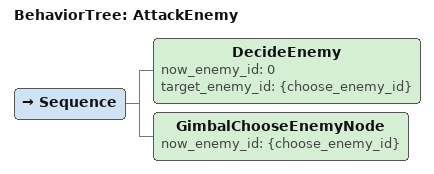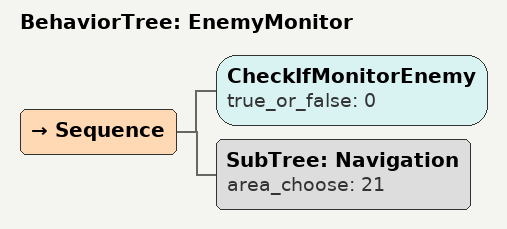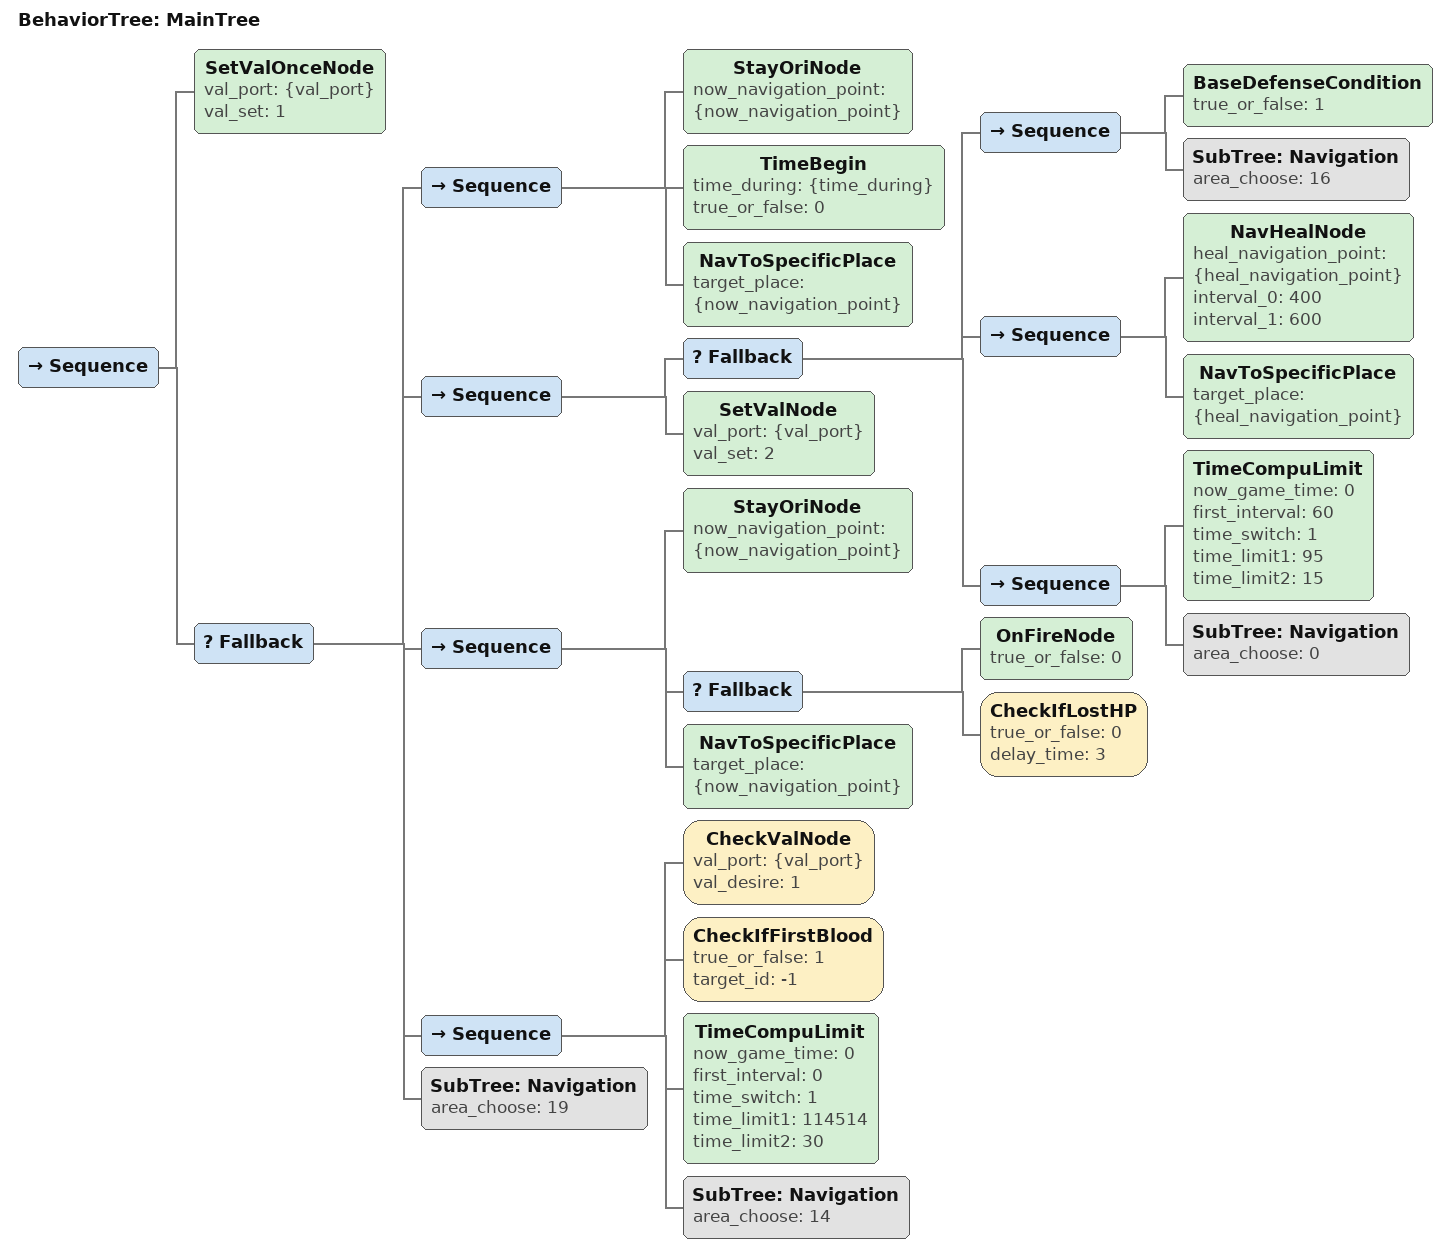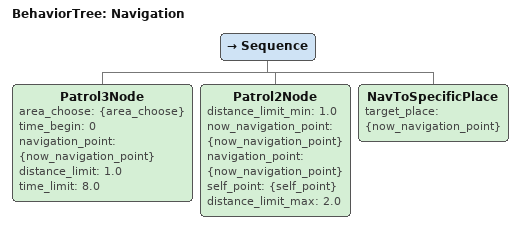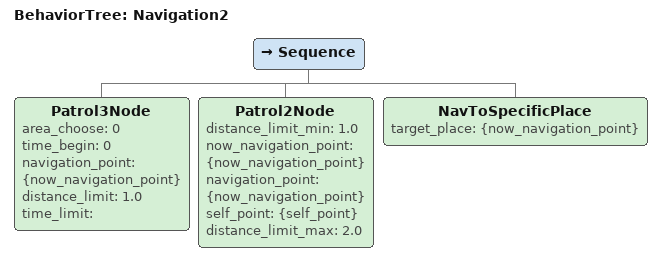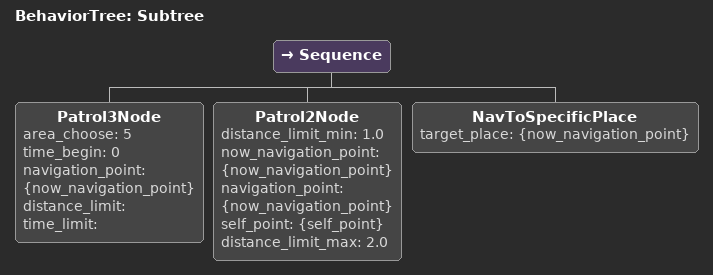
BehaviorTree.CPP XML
<?xml version="1.0" encoding="UTF-8"?>
<root BTCPP_format="4"
      main_tree_to_execute="MainTree">
  <BehaviorTree ID="AttackEnemy">
    <Sequence>
      <DecideEnemy now_enemy_id="0"
                   target_enemy_id="{choose_enemy_id}"/>
      <GimbalChooseEnemyNode now_enemy_id="{choose_enemy_id}"/>
    </Sequence>
  </BehaviorTree>

  <BehaviorTree ID="EnemyMonitor">
    <Sequence>
      <CheckIfMonitorEnemy true_or_false="0"/>
      <SubTree ID="Navigation"
               area_choose="21"/>
    </Sequence>
  </BehaviorTree>

  <BehaviorTree ID="MainTree">
    <Sequence>
      <SetValOnceNode val_port="{val_port}"
                      val_set="1"/>
      <Fallback>
        <Sequence>
          <StayOriNode now_navigation_point="{now_navigation_point}"/>
          <TimeBegin time_during="{time_during}"
                     true_or_false="0"/>
          <NavToSpecificPlace target_place="{now_navigation_point}"/>
        </Sequence>
        <Sequence>
          <Fallback>
            <Sequence>
              <BaseDefenseCondition true_or_false="1"/>
              <SubTree ID="Navigation"
                       area_choose="16"/>
            </Sequence>
            <Sequence>
              <NavHealNode heal_navigation_point="{heal_navigation_point}"
                           interval_0="400"
                           interval_1="600"/>
              <NavToSpecificPlace target_place="{heal_navigation_point}"/>
            </Sequence>
            <Sequence>
              <TimeCompuLimit now_game_time="0"
                              first_interval="60"
                              time_switch="1"
                              time_limit1="95"
                              time_limit2="15"/>
              <SubTree ID="Navigation"
                       area_choose="0"/>
            </Sequence>
          </Fallback>
          <SetValNode val_port="{val_port}"
                      val_set="2"/>
        </Sequence>
        <Sequence>
          <StayOriNode now_navigation_point="{now_navigation_point}"/>
          <Fallback>
            <OnFireNode true_or_false="0"/>
            <CheckIfLostHP true_or_false="0"
                           delay_time="3"/>
          </Fallback>
          <NavToSpecificPlace target_place="{now_navigation_point}"/>
        </Sequence>
        <Sequence>
          <CheckValNode val_port="{val_port}"
                        val_desire="1"/>
          <CheckIfFirstBlood true_or_false="1"
                             target_id="-1"/>
          <TimeCompuLimit now_game_time="0"
                          first_interval="0"
                          time_switch="1"
                          time_limit1="114514"
                          time_limit2="30"/>
          <SubTree ID="Navigation"
                   area_choose="14"/>
        </Sequence>
        <SubTree ID="Navigation"
                 area_choose="19"/>
      </Fallback>
    </Sequence>
  </BehaviorTree>

  <BehaviorTree ID="Navigation">
    <Sequence>
      <Patrol3Node area_choose="{area_choose}"
                   time_begin="0"
                   navigation_point="{now_navigation_point}"
                   distance_limit="1.0"
                   time_limit="8.0"/>
      <Patrol2Node distance_limit_min="1.0"
                   now_navigation_point="{now_navigation_point}"
                   navigation_point="{now_navigation_point}"
                   self_point="{self_point}"
                   distance_limit_max="2.0"/>
      <NavToSpecificPlace target_place="{now_navigation_point}"/>
    </Sequence>
  </BehaviorTree>

  <BehaviorTree ID="Navigation2">
    <Sequence>
      <Patrol3Node area_choose="0"
                   time_begin="0"
                   navigation_point="{now_navigation_point}"
                   distance_limit="1.0"
                   time_limit=""/>
      <Patrol2Node distance_limit_min="1.0"
                   now_navigation_point="{now_navigation_point}"
                   navigation_point="{now_navigation_point}"
                   self_point="{self_point}"
                   distance_limit_max="2.0"/>
      <NavToSpecificPlace target_place="{now_navigation_point}"/>
    </Sequence>
  </BehaviorTree>

  <BehaviorTree ID="Subtree">
    <Sequence>
      <Patrol3Node area_choose="5"
                   time_begin="0"
                   navigation_point="{now_navigation_point}"
                   distance_limit=""
                   time_limit=""/>
      <Patrol2Node distance_limit_min="1.0"
                   now_navigation_point="{now_navigation_point}"
                   navigation_point="{now_navigation_point}"
                   self_point="{self_point}"
                   distance_limit_max="2.0"/>
      <NavToSpecificPlace target_place="{now_navigation_point}"/>
    </Sequence>
  </BehaviorTree>

</root>
